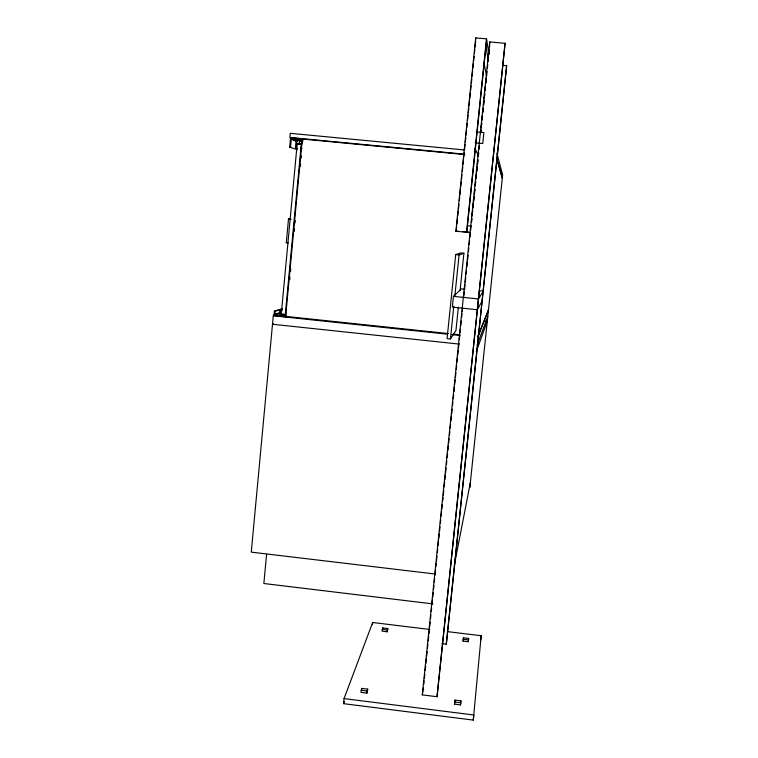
<?xml version="1.0" encoding="UTF-8"?>
<svg xmlns="http://www.w3.org/2000/svg" width="758" height="758" viewBox="0 0 758 758"><rect width="100%" height="100%" fill="white"/><g stroke="black" fill="none" stroke-linecap="round" stroke-linejoin="round"><path stroke-width="1.14" d="M275.505 315.044L273.287 315.773L251.268 552.137L435.168 574.014M282.298 308.667L274.396 311.14L273.979 315.546L286.249 316.844L285.586 317.071L302.319 138.667L302.944 138.941L290.541 137.757L289.679 147.071L297.136 149.696M281.985 309.103L275.23 311.225L274.917 314.617L280.451 312.798M429.852 629.472L372.671 622.498L344.047 698.592L343.545 703.661L473.276 720.1L481.188 635.735L447.353 631.604M288.286 242.863L286.287 242.664L288.495 218.996L289.149 219.034M280.233 311.547L280.394 309.776L280.147 312.438M279.787 315.129L280.1 311.746L280.943 311.832L280.631 315.224L283.994 314.087M297.638 148.483L295.449 147.63L296.217 139.339L300.519 141.187M297.212 143.65L281.227 314.551L285.254 314.977L301.286 144.039L297.212 143.65L299.154 144.446M300.746 144.048L299.192 143.404L299.457 140.666L302.48 140.96M285.501 315.735L285.823 312.343M301.997 139.898L301.22 148.18L302.063 148.265M289.736 279.607L289.963 277.248M290.513 271.355L290.74 268.995M294.275 231.266L294.502 228.907M295.051 223.004L295.269 220.654M300.367 166.409L300.585 164.05M301.134 158.157L301.362 155.797M302.65 142.049L302.84 139.974L290.447 138.79M266.598 554.269L263.85 583.508L432.96 603.908M361.196 690.282L360.988 692.367L366.91 693.115L367.744 689.145L361.85 688.397L361.196 690.282L367.118 691.031L367.744 689.145M361.642 690.472L361.85 688.397M372.453 624.62L372.671 622.498M366.91 693.115L367.118 691.031M382.24 629.348L382.06 631.149L387.196 631.784L387.85 628.553L382.733 627.927L382.24 629.348L387.376 629.974L387.85 628.553M382.553 629.727L382.733 627.927M387.196 631.784L387.376 629.974M486.636 39.776L466.786 232.289L455.89 231.209L475.711 37.9L486.494 38.857L489.062 54.585M456.183 231.228L456.667 226.528M456.903 224.188L457.51 218.323M457.747 215.973L458.23 211.283M458.467 208.933L458.95 204.243M459.31 200.718L459.67 197.203M459.916 194.853L460.513 188.988M460.76 186.648L461.234 181.948M461.48 179.608L461.963 174.909M462.323 171.393L462.797 166.703M463.043 164.353L463.526 159.663M463.763 157.313L464.247 152.623M464.483 150.273L465.09 144.408M465.327 142.059L465.81 137.369M466.047 135.019L466.53 130.329M466.767 127.988L467.25 123.289M467.61 119.773L468.093 115.083M468.33 112.734L468.814 108.043M469.06 105.694L469.534 101.004M469.78 98.654L470.377 92.789M470.623 90.439L471.097 85.749M471.343 83.399L471.827 78.709M472.063 76.359L472.67 70.494M472.907 68.154L473.39 63.454M473.627 61.114L474.11 56.414M474.47 52.899L474.83 49.384M475.067 47.034L475.683 41.084M460.049 290.731L463.905 253.257L460.807 252.945L455.71 254.546L447.078 338.608L450.441 338.959L455.946 330.535L458.353 307.123M464.825 289.234L461.347 288.883L453.436 296.369L452.327 307.123L477.332 309.728L482.344 300.613M450.441 338.959L453.796 306.27M454.876 295.762L459.083 254.887L463.905 253.257M486.494 38.857L466.549 232.27L470.254 232.45M422.291 694.878L489.734 41.927L505.074 43.301L437.034 696.735L422.291 694.878L423.362 687.989M471.457 221.952L471.817 218.437M472.063 216.106L472.67 210.26M472.907 207.919L473.39 203.248M473.627 200.908L474.11 196.227L473.674 201.012M474.356 193.887L474.84 189.216M475.2 185.71L475.683 181.029M475.929 178.698L476.412 174.018M476.649 171.678L477.133 167.006M477.379 164.666L477.862 159.985M478.222 156.48L478.582 152.974M480.761 131.93L480.998 129.599M481.245 127.259L481.728 122.578M481.965 120.238L482.448 115.567M482.808 112.061L483.168 108.555M483.538 105.049L484.021 100.369M484.258 98.028L484.741 93.357M484.987 91.017L485.471 86.336M485.831 82.83L486.314 78.159M423.722 684.455L424.092 680.93M424.328 678.581L424.821 673.871M425.181 670.347L425.664 665.638M425.911 663.288L426.394 658.579M426.64 656.229L427.124 651.52M427.493 647.995L427.853 644.461M428.223 640.936L428.706 636.227M428.952 633.878L429.435 629.168M429.682 626.819L430.165 622.119M430.525 618.585L430.895 615.06M431.255 611.526L431.624 608.001M431.984 604.467L432.477 599.768M432.714 597.418L433.206 592.709M433.567 589.184L433.936 585.65M434.296 582.125L434.666 578.591M435.026 575.066L435.509 570.357M435.878 566.832L436.238 563.298M436.485 560.948L436.968 556.249M437.338 552.715L437.698 549.19M438.067 545.656L438.55 540.956M438.797 538.597L439.28 533.897M439.526 531.538L440.01 526.838M440.37 523.304L440.739 519.78M441.099 516.255L441.592 511.546M441.829 509.196L442.321 504.487M442.681 500.962L443.042 497.428M443.288 495.078L443.771 490.369M444.141 486.844L444.624 482.135M444.87 479.786L445.353 475.086M445.6 472.727L446.083 468.027M446.453 464.493L446.813 460.968M447.182 457.434L447.542 453.909M447.912 450.375L448.395 445.676M448.632 443.326L449.124 438.617M449.485 435.092L449.854 431.558M450.214 428.033L450.584 424.499M450.944 420.974L451.427 416.265M451.673 413.915L452.156 409.206M452.526 405.682L452.886 402.157M453.256 398.623L453.616 395.098M453.985 391.564L454.468 386.864M454.715 384.505L455.198 379.805M455.444 377.456L455.928 372.746M456.297 369.222L456.657 365.688M457.017 362.163L457.51 357.454M457.747 355.104L458.239 350.395M458.476 348.045L458.969 343.336M459.329 339.811L459.699 336.277M460.059 332.753L460.428 329.228M460.788 325.694L461.271 320.994M461.641 317.46L462.001 313.935M462.247 311.576L462.607 308.051M463.83 296.293L464.313 291.584M464.559 289.234L465.042 284.525M465.289 282.175L465.772 277.466M466.132 273.941L466.502 270.407M466.862 266.882L467.354 262.173M467.591 259.823L468.084 255.114M468.444 251.59L468.814 248.065M469.174 244.531L469.543 241.006M469.903 237.472L470.386 232.772M470.633 230.413L471.116 225.713M471.485 222.179L471.846 218.655M472.215 215.13L472.575 211.596M472.945 208.071L473.428 203.362M474.404 193.953L474.887 189.244M475.247 185.719L475.617 182.195M475.977 178.661L476.346 175.136M476.706 171.602L477.199 166.902M477.436 164.543L477.928 159.843M478.289 156.309L478.658 152.784M479.018 149.25L479.378 145.726M480.724 132.783L480.96 130.433M481.207 128.083L481.69 123.374M482.06 119.849L482.42 116.315M482.789 112.79L483.272 108.081M483.632 104.557L484.002 101.032M484.248 98.673L484.732 93.973M485.092 90.439L485.461 86.914M485.821 83.38L486.314 78.68M486.551 76.321L487.043 71.622M487.403 68.087L487.764 64.563M488.133 61.038L488.493 57.504M488.863 53.979L489.346 49.27M489.592 46.92L489.734 41.927M437.034 696.735L505.074 43.301M441.942 643.665L446.301 644.205L506.647 65.775L503.265 65.463M454.487 704.144L454.971 700.108L460.93 700.856L460.476 704.893L454.487 704.144L454.753 702.192M463.091 641.069L463.479 637.8L468.643 638.435L468.273 641.704L463.091 641.069L463.479 637.8M480.743 640.017L481.188 635.735M473.276 720.1L473.816 715.002L344.047 698.592M460.476 704.893L460.712 702.941M460.93 700.856L460.693 702.808L454.705 702.06L454.971 700.108M468.273 641.704L468.453 640.245M468.643 638.435L468.463 639.894L463.28 639.259M446.301 644.205L506.647 65.775M469.998 486.513L469.846 487.309L502.639 174.871L496.86 153.04M454.317 565.184L470.32 482.827M476.28 351.598L487.233 321.316L484.949 321.07M343.545 703.661L344.359 701.463M477.152 344.852L487.801 316.493M477.767 337.026L488.465 310.183M477.843 336.344L488.522 309.681M483.329 291.148L478.459 298.955L453.436 296.369M273.543 323.874L272.492 324.263L459.13 344.075M286.306 316.162L285.643 316.389L448.423 333.586M280.896 314.76L283.104 314.011M279.636 312.713L274.074 314.532L286.344 315.821M286.287 242.664L286.941 242.636M455.89 231.209L459.433 231.408M462.674 231.597L466.123 231.796M476.27 131.854L483.888 132.574L482.761 143.537L475.143 142.807M463.991 149.904L290.276 133.323L289.888 137.473L464.739 154.206M464.626 154.547L302.29 139.008L302.906 139.282M299.192 143.404L302.224 143.698M289.679 147.071L290.522 147.156L291.299 138.875L296.691 141.149M295.449 147.63L296.293 147.706L297.07 139.425L301.352 141.272M465.924 231.787L468.359 232.024M288.495 218.996L291.148 219.242M455.71 254.546L459.083 254.887M479.861 290.788L482.173 291.025M280.176 309.851L282.374 309.984M274.396 311.14L275.23 311.225M453.113 334.079L460.134 334.828M273.287 315.773L447.182 334.155M451.796 334.638L460.068 335.51M467.478 225.638L470.898 226.254M291.527 139.245L296.946 141.528M475.001 148.672L477.597 153.817M496.784 158.972L502.289 178.196M496.727 158.327L502.317 177.941M475.711 37.9L475.91 38.819M484.03 63.236L486.551 75.819M485.944 46.56L488.503 61.398"/></g></svg>
